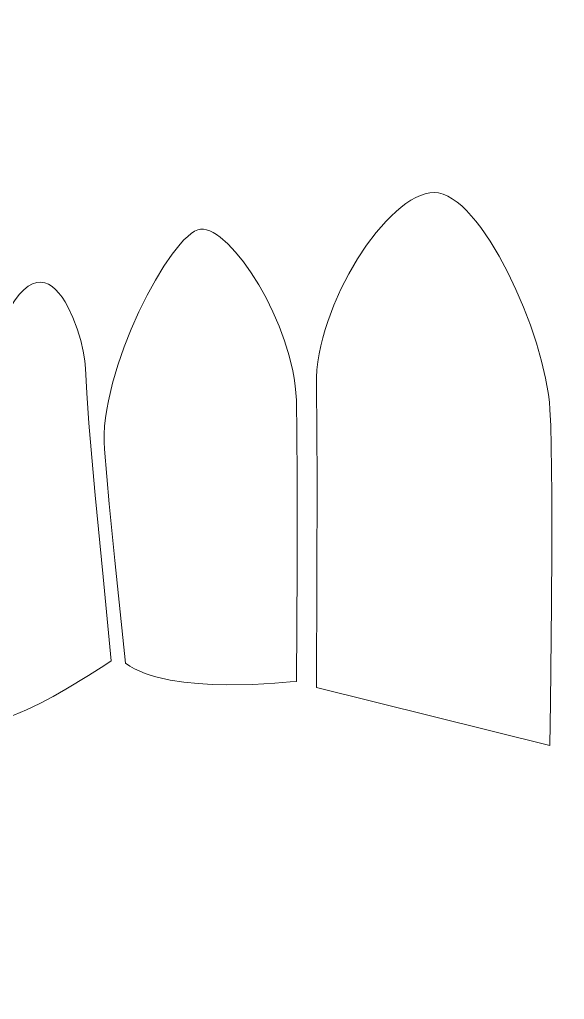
# Model space of a CAD drawing. Header units: millimetres. Extents: x -207 to 189, y -279 to 292.
# Drawn here: x -111.62 to -103.63, y 163.24 to 177.6 of the extents above; entities that cross this region are included whole.
import ezdxf

# ---------------------------------------------------------------- set-up
doc = ezdxf.new("R2010")
doc.units = ezdxf.units.MM
doc.header["$MEASUREMENT"] = 0
doc.layers.add('layer 1', color=7, linetype='Continuous')

msp = doc.modelspace()

# ---------------------------------------------------------------- linework, layer by layer
at = {"layer": 'layer 1', "lineweight": 9}
msp.add_open_spline([(-12.1732, -71.8089), (-12.1732, -71.8089), (-194.0377, -71.8089), (-194.0377, -71.8089), (-194.0377, -71.8089), (-194.0377, -71.8089), (-194.0377, -62.8057), (-194.0377, -62.8057), (-194.0377, -62.8057), (-194.0377, -62.8057), (-188.0357, -62.8057), (-188.0357, -62.8057), (-188.0357, -62.8057), (-188.0357, -62.8057), (-188.0357, -8.7866), (-188.0357, -8.7866), (-188.0357, -8.7866), (-188.0357, -8.7866), (-182.0335, -8.7866), (-182.0335, -8.7866), (-182.0335, -8.7866), (-182.0335, -8.7866), (-182.0335, 57.2368), (-182.0335, 57.2368), (-182.0335, 57.2368), (-182.0335, 57.2368), (-176.0313, 57.2368), (-176.0313, 57.2368), (-176.0313, 57.2368), (-176.0313, 57.2368), (-176.0313, 270.3124), (-176.0313, 270.3124), (-176.0313, 270.3124), (-175.5205, 274.5082), (-172.6642, 278.0508), (-168.6738, 279.445), (-168.6738, 279.445), (-125.8103, 291.5669), (-80.402, 291.5625), (-37.5372, 279.445), (-37.5372, 279.445), (-33.5462, 278.0527), (-30.6926, 274.508), (-30.1796, 270.3124), (-30.1796, 270.3124), (-30.1796, 270.3124), (-30.1796, 57.2368), (-30.1796, 57.2368), (-30.1796, 57.2368), (-30.1796, 57.2368), (-24.1774, 57.2368), (-24.1774, 57.2368), (-24.1774, 57.2368), (-24.1774, 57.2368), (-24.1774, -8.7866), (-24.1774, -8.7866), (-24.1774, -8.7866), (-24.1774, -8.7866), (-18.1754, -8.7866), (-18.1754, -8.7866), (-18.1754, -8.7866), (-18.1754, -8.7866), (-18.1754, -62.8057), (-18.1754, -62.8057), (-18.1754, -62.8057), (-18.1754, -62.8057), (-12.1732, -62.8057), (-12.1732, -62.8057), (-12.1732, -62.8057), (-12.1732, -62.8057), (-12.1732, -71.8089), (-12.1732, -71.8089)], degree=3, knots=[0, 0, 0, 0, 0.0526316, 0.0526316, 0.0526316, 0.0526316, 0.1052632, 0.1052632, 0.1052632, 0.1052632, 0.1578947, 0.1578947, 0.1578947, 0.1578947, 0.2105263, 0.2105263, 0.2105263, 0.2105263, 0.2631579, 0.2631579, 0.2631579, 0.2631579, 0.3157895, 0.3157895, 0.3157895, 0.3157895, 0.3684211, 0.3684211, 0.3684211, 0.3684211, 0.4210526, 0.4210526, 0.4210526, 0.4210526, 0.4736842, 0.4736842, 0.4736842, 0.4736842, 0.5263158, 0.5263158, 0.5263158, 0.5263158, 0.5789474, 0.5789474, 0.5789474, 0.5789474, 0.6315789, 0.6315789, 0.6315789, 0.6315789, 0.6842105, 0.6842105, 0.6842105, 0.6842105, 0.7368421, 0.7368421, 0.7368421, 0.7368421, 0.7894737, 0.7894737, 0.7894737, 0.7894737, 0.8421053, 0.8421053, 0.8421053, 0.8421053, 0.8947368, 0.8947368, 0.8947368, 0.8947368, 1, 1, 1, 1], dxfattribs=at)
at = {"layer": 'layer 1', "color": 5, "lineweight": 9}
for points, knots in [([(-107.2686, 167.8104), (-107.2686, 167.8104), (-103.8432, 166.9593), (-103.8432, 166.9593), (-103.8432, 166.9593), (-103.8432, 166.9593), (-103.8338, 167.5927), (-103.8338, 167.5927), (-103.8338, 167.5927), (-103.8338, 167.5927), (-103.8179, 169.0216), (-103.8179, 169.0216), (-103.8179, 169.0216), (-103.8179, 169.0216), (-103.8137, 169.8487), (-103.8137, 169.8487), (-103.8137, 169.8487), (-103.8137, 169.8487), (-103.8149, 170.6516), (-103.8149, 170.6516), (-103.8149, 170.6516), (-103.8149, 170.6516), (-103.8239, 171.3558), (-103.8239, 171.3558), (-103.8239, 171.3558), (-103.8239, 171.3558), (-103.8321, 171.6476), (-103.8321, 171.6476), (-103.8321, 171.6476), (-103.8321, 171.6476), (-103.8432, 171.8871), (-103.8432, 171.8871), (-103.8432, 171.8871), (-103.8432, 171.8871), (-103.852, 171.9947), (-103.852, 171.9947), (-103.852, 171.9947), (-103.852, 171.9947), (-103.8657, 172.1073), (-103.8657, 172.1073), (-103.8657, 172.1073), (-103.8657, 172.1073), (-103.9072, 172.3452), (-103.9072, 172.3452), (-103.9072, 172.3452), (-103.9072, 172.3452), (-103.966, 172.5963), (-103.966, 172.5963), (-103.966, 172.5963), (-103.966, 172.5963), (-104.0406, 172.8562), (-104.0406, 172.8562), (-104.0406, 172.8562), (-104.0406, 172.8562), (-104.1291, 173.1207), (-104.1291, 173.1207), (-104.1291, 173.1207), (-104.1291, 173.1207), (-104.2298, 173.3852), (-104.2298, 173.3852), (-104.2298, 173.3852), (-104.2298, 173.3852), (-104.341, 173.6455), (-104.341, 173.6455), (-104.341, 173.6455), (-104.341, 173.6455), (-104.4612, 173.8968), (-104.4612, 173.8968), (-104.4612, 173.8968), (-104.4612, 173.8968), (-104.5885, 174.1353), (-104.5885, 174.1353), (-104.5885, 174.1353), (-104.5885, 174.1353), (-104.7215, 174.3561), (-104.7215, 174.3561), (-104.7215, 174.3561), (-104.7215, 174.3561), (-104.8581, 174.555), (-104.8581, 174.555), (-104.8581, 174.555), (-104.8581, 174.555), (-104.9275, 174.6448), (-104.9275, 174.6448), (-104.9275, 174.6448), (-104.9275, 174.6448), (-104.9971, 174.7276), (-104.9971, 174.7276), (-104.9971, 174.7276), (-104.9971, 174.7276), (-105.0668, 174.8027), (-105.0668, 174.8027), (-105.0668, 174.8027), (-105.0668, 174.8027), (-105.1364, 174.8696), (-105.1364, 174.8696), (-105.1364, 174.8696), (-105.1364, 174.8696), (-105.2058, 174.9275), (-105.2058, 174.9275), (-105.2058, 174.9275), (-105.2058, 174.9275), (-105.2746, 174.9762), (-105.2746, 174.9762), (-105.2746, 174.9762), (-105.2746, 174.9762), (-105.3426, 175.0152), (-105.3426, 175.0152), (-105.3426, 175.0152), (-105.3426, 175.0152), (-105.4097, 175.0437), (-105.4097, 175.0437), (-105.4097, 175.0437), (-105.4097, 175.0437), (-105.4758, 175.0611), (-105.4758, 175.0611), (-105.4758, 175.0611), (-105.4758, 175.0611), (-105.5404, 175.067), (-105.5404, 175.067), (-105.5404, 175.067), (-105.5404, 175.067), (-105.6054, 175.0622), (-105.6054, 175.0622), (-105.6054, 175.0622), (-105.6054, 175.0622), (-105.6723, 175.0481), (-105.6723, 175.0481), (-105.6723, 175.0481), (-105.6723, 175.0481), (-105.7409, 175.0251), (-105.7409, 175.0251), (-105.7409, 175.0251), (-105.7409, 175.0251), (-105.8108, 174.9934), (-105.8108, 174.9934), (-105.8108, 174.9934), (-105.8108, 174.9934), (-105.8821, 174.9539), (-105.8821, 174.9539), (-105.8821, 174.9539), (-105.8821, 174.9539), (-105.9542, 174.9063), (-105.9542, 174.9063), (-105.9542, 174.9063), (-105.9542, 174.9063), (-106.027, 174.8514), (-106.027, 174.8514), (-106.027, 174.8514), (-106.027, 174.8514), (-106.1002, 174.7897), (-106.1002, 174.7897), (-106.1002, 174.7897), (-106.1002, 174.7897), (-106.1734, 174.7215), (-106.1734, 174.7215), (-106.1734, 174.7215), (-106.1734, 174.7215), (-106.2464, 174.6469), (-106.2464, 174.6469), (-106.2464, 174.6469), (-106.2464, 174.6469), (-106.3908, 174.481), (-106.3908, 174.481), (-106.3908, 174.481), (-106.3908, 174.481), (-106.5315, 174.2951), (-106.5315, 174.2951), (-106.5315, 174.2951), (-106.5315, 174.2951), (-106.666, 174.0925), (-106.666, 174.0925), (-106.666, 174.0925), (-106.666, 174.0925), (-106.7924, 173.8764), (-106.7924, 173.8764), (-106.7924, 173.8764), (-106.7924, 173.8764), (-106.9086, 173.6495), (-106.9086, 173.6495), (-106.9086, 173.6495), (-106.9086, 173.6495), (-107.0121, 173.4154), (-107.0121, 173.4154), (-107.0121, 173.4154), (-107.0121, 173.4154), (-107.1012, 173.1771), (-107.1012, 173.1771), (-107.1012, 173.1771), (-107.1012, 173.1771), (-107.1394, 173.0575), (-107.1394, 173.0575), (-107.1394, 173.0575), (-107.1394, 173.0575), (-107.1734, 172.9378), (-107.1734, 172.9378), (-107.1734, 172.9378), (-107.1734, 172.9378), (-107.2027, 172.8188), (-107.2027, 172.8188), (-107.2027, 172.8188), (-107.2027, 172.8188), (-107.227, 172.7007), (-107.227, 172.7007), (-107.227, 172.7007), (-107.227, 172.7007), (-107.2459, 172.5839), (-107.2459, 172.5839), (-107.2459, 172.5839), (-107.2459, 172.5839), (-107.2593, 172.4688), (-107.2593, 172.4688), (-107.2593, 172.4688), (-107.2593, 172.4688), (-107.2669, 172.3559), (-107.2669, 172.3559), (-107.2669, 172.3559), (-107.2669, 172.3559), (-107.2686, 172.2454), (-107.2686, 172.2454), (-107.2686, 172.2454), (-107.2686, 172.2454), (-107.2591, 170.8593), (-107.2591, 170.8593), (-107.2591, 170.8593), (-107.2591, 170.8593), (-107.26, 169.4229), (-107.26, 169.4229), (-107.26, 169.4229), (-107.26, 169.4229), (-107.2686, 167.8104), (-107.2686, 167.8104)], [0, 0, 0, 0, 0.0169492, 0.0169492, 0.0169492, 0.0169492, 0.0338983, 0.0338983, 0.0338983, 0.0338983, 0.0508475, 0.0508475, 0.0508475, 0.0508475, 0.0677966, 0.0677966, 0.0677966, 0.0677966, 0.0847458, 0.0847458, 0.0847458, 0.0847458, 0.1016949, 0.1016949, 0.1016949, 0.1016949, 0.1186441, 0.1186441, 0.1186441, 0.1186441, 0.1355932, 0.1355932, 0.1355932, 0.1355932, 0.1525424, 0.1525424, 0.1525424, 0.1525424, 0.1694915, 0.1694915, 0.1694915, 0.1694915, 0.1864407, 0.1864407, 0.1864407, 0.1864407, 0.2033898, 0.2033898, 0.2033898, 0.2033898, 0.220339, 0.220339, 0.220339, 0.220339, 0.2372881, 0.2372881, 0.2372881, 0.2372881, 0.2542373, 0.2542373, 0.2542373, 0.2542373, 0.2711864, 0.2711864, 0.2711864, 0.2711864, 0.2881356, 0.2881356, 0.2881356, 0.2881356, 0.3050847, 0.3050847, 0.3050847, 0.3050847, 0.3220339, 0.3220339, 0.3220339, 0.3220339, 0.3389831, 0.3389831, 0.3389831, 0.3389831, 0.3559322, 0.3559322, 0.3559322, 0.3559322, 0.3728814, 0.3728814, 0.3728814, 0.3728814, 0.3898305, 0.3898305, 0.3898305, 0.3898305, 0.4067797, 0.4067797, 0.4067797, 0.4067797, 0.4237288, 0.4237288, 0.4237288, 0.4237288, 0.440678, 0.440678, 0.440678, 0.440678, 0.4576271, 0.4576271, 0.4576271, 0.4576271, 0.4745763, 0.4745763, 0.4745763, 0.4745763, 0.4915254, 0.4915254, 0.4915254, 0.4915254, 0.5084746, 0.5084746, 0.5084746, 0.5084746, 0.5254237, 0.5254237, 0.5254237, 0.5254237, 0.5423729, 0.5423729, 0.5423729, 0.5423729, 0.559322, 0.559322, 0.559322, 0.559322, 0.5762712, 0.5762712, 0.5762712, 0.5762712, 0.5932203, 0.5932203, 0.5932203, 0.5932203, 0.6101695, 0.6101695, 0.6101695, 0.6101695, 0.6271186, 0.6271186, 0.6271186, 0.6271186, 0.6440678, 0.6440678, 0.6440678, 0.6440678, 0.6610169, 0.6610169, 0.6610169, 0.6610169, 0.6779661, 0.6779661, 0.6779661, 0.6779661, 0.6949153, 0.6949153, 0.6949153, 0.6949153, 0.7118644, 0.7118644, 0.7118644, 0.7118644, 0.7288136, 0.7288136, 0.7288136, 0.7288136, 0.7457627, 0.7457627, 0.7457627, 0.7457627, 0.7627119, 0.7627119, 0.7627119, 0.7627119, 0.779661, 0.779661, 0.779661, 0.779661, 0.7966102, 0.7966102, 0.7966102, 0.7966102, 0.8135593, 0.8135593, 0.8135593, 0.8135593, 0.8305085, 0.8305085, 0.8305085, 0.8305085, 0.8474576, 0.8474576, 0.8474576, 0.8474576, 0.8644068, 0.8644068, 0.8644068, 0.8644068, 0.8813559, 0.8813559, 0.8813559, 0.8813559, 0.8983051, 0.8983051, 0.8983051, 0.8983051, 0.9152542, 0.9152542, 0.9152542, 0.9152542, 0.9322034, 0.9322034, 0.9322034, 0.9322034, 0.9491525, 0.9491525, 0.9491525, 0.9491525, 0.9661017, 0.9661017, 0.9661017, 0.9661017, 1, 1, 1, 1]), ([(-107.562, 172.0224), (-107.562, 172.0224), (-107.5677, 172.1281), (-107.5677, 172.1281), (-107.5677, 172.1281), (-107.5677, 172.1281), (-107.5786, 172.2353), (-107.5786, 172.2353), (-107.5786, 172.2353), (-107.5786, 172.2353), (-107.5941, 172.3439), (-107.5941, 172.3439), (-107.5941, 172.3439), (-107.5941, 172.3439), (-107.6141, 172.4532), (-107.6141, 172.4532), (-107.6141, 172.4532), (-107.6141, 172.4532), (-107.6669, 172.6731), (-107.6669, 172.6731), (-107.6669, 172.6731), (-107.6669, 172.6731), (-107.7344, 172.8925), (-107.7344, 172.8925), (-107.7344, 172.8925), (-107.7344, 172.8925), (-107.815, 173.1089), (-107.815, 173.1089), (-107.815, 173.1089), (-107.815, 173.1089), (-107.9064, 173.3193), (-107.9064, 173.3193), (-107.9064, 173.3193), (-107.9064, 173.3193), (-108.0065, 173.5215), (-108.0065, 173.5215), (-108.0065, 173.5215), (-108.0065, 173.5215), (-108.1135, 173.7126), (-108.1135, 173.7126), (-108.1135, 173.7126), (-108.1135, 173.7126), (-108.2251, 173.8899), (-108.2251, 173.8899), (-108.2251, 173.8899), (-108.2251, 173.8899), (-108.3396, 174.0512), (-108.3396, 174.0512), (-108.3396, 174.0512), (-108.3396, 174.0512), (-108.4545, 174.1936), (-108.4545, 174.1936), (-108.4545, 174.1936), (-108.4545, 174.1936), (-108.568, 174.3144), (-108.568, 174.3144), (-108.568, 174.3144), (-108.568, 174.3144), (-108.6781, 174.4109), (-108.6781, 174.4109), (-108.6781, 174.4109), (-108.6781, 174.4109), (-108.731, 174.4495), (-108.731, 174.4495), (-108.731, 174.4495), (-108.731, 174.4495), (-108.7824, 174.4809), (-108.7824, 174.4809), (-108.7824, 174.4809), (-108.7824, 174.4809), (-108.8321, 174.5049), (-108.8321, 174.5049), (-108.8321, 174.5049), (-108.8321, 174.5049), (-108.8793, 174.5214), (-108.8793, 174.5214), (-108.8793, 174.5214), (-108.8793, 174.5214), (-108.9244, 174.5298), (-108.9244, 174.5298), (-108.9244, 174.5298), (-108.9244, 174.5298), (-108.9666, 174.5298), (-108.9666, 174.5298), (-108.9666, 174.5298), (-108.9666, 174.5298), (-109.0092, 174.5198), (-109.0092, 174.5198), (-109.0092, 174.5198), (-109.0092, 174.5198), (-109.0551, 174.4986), (-109.0551, 174.4986), (-109.0551, 174.4986), (-109.0551, 174.4986), (-109.1042, 174.4665), (-109.1042, 174.4665), (-109.1042, 174.4665), (-109.1042, 174.4665), (-109.156, 174.4243), (-109.156, 174.4243), (-109.156, 174.4243), (-109.156, 174.4243), (-109.2101, 174.3723), (-109.2101, 174.3723), (-109.2101, 174.3723), (-109.2101, 174.3723), (-109.2663, 174.3113), (-109.2663, 174.3113), (-109.2663, 174.3113), (-109.2663, 174.3113), (-109.3836, 174.164), (-109.3836, 174.164), (-109.3836, 174.164), (-109.3836, 174.164), (-109.5054, 173.9868), (-109.5054, 173.9868), (-109.5054, 173.9868), (-109.5054, 173.9868), (-109.6288, 173.7841), (-109.6288, 173.7841), (-109.6288, 173.7841), (-109.6288, 173.7841), (-109.7513, 173.5601), (-109.7513, 173.5601), (-109.7513, 173.5601), (-109.7513, 173.5601), (-109.8702, 173.3191), (-109.8702, 173.3191), (-109.8702, 173.3191), (-109.8702, 173.3191), (-109.983, 173.0655), (-109.983, 173.0655), (-109.983, 173.0655), (-109.983, 173.0655), (-110.0867, 172.8039), (-110.0867, 172.8039), (-110.0867, 172.8039), (-110.0867, 172.8039), (-110.1792, 172.5384), (-110.1792, 172.5384), (-110.1792, 172.5384), (-110.1792, 172.5384), (-110.2576, 172.2733), (-110.2576, 172.2733), (-110.2576, 172.2733), (-110.2576, 172.2733), (-110.3191, 172.0132), (-110.3191, 172.0132), (-110.3191, 172.0132), (-110.3191, 172.0132), (-110.3428, 171.8863), (-110.3428, 171.8863), (-110.3428, 171.8863), (-110.3428, 171.8863), (-110.3613, 171.7623), (-110.3613, 171.7623), (-110.3613, 171.7623), (-110.3613, 171.7623), (-110.3743, 171.6415), (-110.3743, 171.6415), (-110.3743, 171.6415), (-110.3743, 171.6415), (-110.3816, 171.5248), (-110.3816, 171.5248), (-110.3816, 171.5248), (-110.3816, 171.5248), (-110.3826, 171.4126), (-110.3826, 171.4126), (-110.3826, 171.4126), (-110.3826, 171.4126), (-110.377, 171.3054), (-110.377, 171.3054), (-110.377, 171.3054), (-110.377, 171.3054), (-110.3048, 170.5014), (-110.3048, 170.5014), (-110.3048, 170.5014), (-110.3048, 170.5014), (-110.2226, 169.6708), (-110.2226, 169.6708), (-110.2226, 169.6708), (-110.2226, 169.6708), (-110.0653, 168.1687), (-110.0653, 168.1687), (-110.0653, 168.1687), (-110.0653, 168.1687), (-110.003, 168.1245), (-110.003, 168.1245), (-110.003, 168.1245), (-110.003, 168.1245), (-109.9342, 168.0844), (-109.9342, 168.0844), (-109.9342, 168.0844), (-109.9342, 168.0844), (-109.8593, 168.0481), (-109.8593, 168.0481), (-109.8593, 168.0481), (-109.8593, 168.0481), (-109.7788, 168.0156), (-109.7788, 168.0156), (-109.7788, 168.0156), (-109.7788, 168.0156), (-109.6934, 167.9867), (-109.6934, 167.9867), (-109.6934, 167.9867), (-109.6934, 167.9867), (-109.6036, 167.9609), (-109.6036, 167.9609), (-109.6036, 167.9609), (-109.6036, 167.9609), (-109.4133, 167.9191), (-109.4133, 167.9191), (-109.4133, 167.9191), (-109.4133, 167.9191), (-109.212, 167.8883), (-109.212, 167.8883), (-109.212, 167.8883), (-109.212, 167.8883), (-109.0043, 167.8677), (-109.0043, 167.8677), (-109.0043, 167.8677), (-109.0043, 167.8677), (-108.7948, 167.8555), (-108.7948, 167.8555), (-108.7948, 167.8555), (-108.7948, 167.8555), (-108.5878, 167.8505), (-108.5878, 167.8505), (-108.5878, 167.8505), (-108.5878, 167.8505), (-108.1997, 167.856), (-108.1997, 167.856), (-108.1997, 167.856), (-108.1997, 167.856), (-107.8756, 167.8736), (-107.8756, 167.8736), (-107.8756, 167.8736), (-107.8756, 167.8736), (-107.651, 167.892), (-107.651, 167.892), (-107.651, 167.892), (-107.651, 167.892), (-107.562, 167.8998), (-107.562, 167.8998), (-107.562, 167.8998), (-107.562, 167.8998), (-107.5495, 169.5559), (-107.5495, 169.5559), (-107.5495, 169.5559), (-107.5495, 169.5559), (-107.548, 170.9109), (-107.548, 170.9109), (-107.548, 170.9109), (-107.548, 170.9109), (-107.5526, 171.525), (-107.5526, 171.525), (-107.5526, 171.525), (-107.5526, 171.525), (-107.562, 172.0224), (-107.562, 172.0224)], [0, 0, 0, 0, 0.0151515, 0.0151515, 0.0151515, 0.0151515, 0.030303, 0.030303, 0.030303, 0.030303, 0.0454545, 0.0454545, 0.0454545, 0.0454545, 0.0606061, 0.0606061, 0.0606061, 0.0606061, 0.0757576, 0.0757576, 0.0757576, 0.0757576, 0.0909091, 0.0909091, 0.0909091, 0.0909091, 0.1060606, 0.1060606, 0.1060606, 0.1060606, 0.1212121, 0.1212121, 0.1212121, 0.1212121, 0.1363636, 0.1363636, 0.1363636, 0.1363636, 0.1515152, 0.1515152, 0.1515152, 0.1515152, 0.1666667, 0.1666667, 0.1666667, 0.1666667, 0.1818182, 0.1818182, 0.1818182, 0.1818182, 0.1969697, 0.1969697, 0.1969697, 0.1969697, 0.2121212, 0.2121212, 0.2121212, 0.2121212, 0.2272727, 0.2272727, 0.2272727, 0.2272727, 0.2424242, 0.2424242, 0.2424242, 0.2424242, 0.2575758, 0.2575758, 0.2575758, 0.2575758, 0.2727273, 0.2727273, 0.2727273, 0.2727273, 0.2878788, 0.2878788, 0.2878788, 0.2878788, 0.3030303, 0.3030303, 0.3030303, 0.3030303, 0.3181818, 0.3181818, 0.3181818, 0.3181818, 0.3333333, 0.3333333, 0.3333333, 0.3333333, 0.3484848, 0.3484848, 0.3484848, 0.3484848, 0.3636364, 0.3636364, 0.3636364, 0.3636364, 0.3787879, 0.3787879, 0.3787879, 0.3787879, 0.3939394, 0.3939394, 0.3939394, 0.3939394, 0.4090909, 0.4090909, 0.4090909, 0.4090909, 0.4242424, 0.4242424, 0.4242424, 0.4242424, 0.4393939, 0.4393939, 0.4393939, 0.4393939, 0.4545455, 0.4545455, 0.4545455, 0.4545455, 0.469697, 0.469697, 0.469697, 0.469697, 0.4848485, 0.4848485, 0.4848485, 0.4848485, 0.5, 0.5, 0.5, 0.5, 0.5151515, 0.5151515, 0.5151515, 0.5151515, 0.530303, 0.530303, 0.530303, 0.530303, 0.5454545, 0.5454545, 0.5454545, 0.5454545, 0.5606061, 0.5606061, 0.5606061, 0.5606061, 0.5757576, 0.5757576, 0.5757576, 0.5757576, 0.5909091, 0.5909091, 0.5909091, 0.5909091, 0.6060606, 0.6060606, 0.6060606, 0.6060606, 0.6212121, 0.6212121, 0.6212121, 0.6212121, 0.6363636, 0.6363636, 0.6363636, 0.6363636, 0.6515152, 0.6515152, 0.6515152, 0.6515152, 0.6666667, 0.6666667, 0.6666667, 0.6666667, 0.6818182, 0.6818182, 0.6818182, 0.6818182, 0.6969697, 0.6969697, 0.6969697, 0.6969697, 0.7121212, 0.7121212, 0.7121212, 0.7121212, 0.7272727, 0.7272727, 0.7272727, 0.7272727, 0.7424242, 0.7424242, 0.7424242, 0.7424242, 0.7575758, 0.7575758, 0.7575758, 0.7575758, 0.7727273, 0.7727273, 0.7727273, 0.7727273, 0.7878788, 0.7878788, 0.7878788, 0.7878788, 0.8030303, 0.8030303, 0.8030303, 0.8030303, 0.8181818, 0.8181818, 0.8181818, 0.8181818, 0.8333333, 0.8333333, 0.8333333, 0.8333333, 0.8484848, 0.8484848, 0.8484848, 0.8484848, 0.8636364, 0.8636364, 0.8636364, 0.8636364, 0.8787879, 0.8787879, 0.8787879, 0.8787879, 0.8939394, 0.8939394, 0.8939394, 0.8939394, 0.9090909, 0.9090909, 0.9090909, 0.9090909, 0.9242424, 0.9242424, 0.9242424, 0.9242424, 0.9393939, 0.9393939, 0.9393939, 0.9393939, 0.9545455, 0.9545455, 0.9545455, 0.9545455, 0.969697, 0.969697, 0.969697, 0.969697, 1, 1, 1, 1]), ([(-110.6534, 172.4864), (-110.6534, 172.4864), (-110.6633, 172.5998), (-110.6633, 172.5998), (-110.6633, 172.5998), (-110.6633, 172.5998), (-110.6874, 172.7402), (-110.6874, 172.7402), (-110.6874, 172.7402), (-110.6874, 172.7402), (-110.725, 172.8988), (-110.725, 172.8988), (-110.725, 172.8988), (-110.725, 172.8988), (-110.7755, 173.0664), (-110.7755, 173.0664), (-110.7755, 173.0664), (-110.7755, 173.0664), (-110.838, 173.2341), (-110.838, 173.2341), (-110.838, 173.2341), (-110.838, 173.2341), (-110.9121, 173.3925), (-110.9121, 173.3925), (-110.9121, 173.3925), (-110.9121, 173.3925), (-110.9532, 173.4653), (-110.9532, 173.4653), (-110.9532, 173.4653), (-110.9532, 173.4653), (-110.997, 173.5326), (-110.997, 173.5326), (-110.997, 173.5326), (-110.997, 173.5326), (-111.0434, 173.593), (-111.0434, 173.593), (-111.0434, 173.593), (-111.0434, 173.593), (-111.0922, 173.6453), (-111.0922, 173.6453), (-111.0922, 173.6453), (-111.0922, 173.6453), (-111.1432, 173.6885), (-111.1432, 173.6885), (-111.1432, 173.6885), (-111.1432, 173.6885), (-111.1967, 173.7216), (-111.1967, 173.7216), (-111.1967, 173.7216), (-111.1967, 173.7216), (-111.2521, 173.7432), (-111.2521, 173.7432), (-111.2521, 173.7432), (-111.2521, 173.7432), (-111.3098, 173.7523), (-111.3098, 173.7523), (-111.3098, 173.7523), (-111.3098, 173.7523), (-111.3696, 173.7478), (-111.3696, 173.7478), (-111.3696, 173.7478), (-111.3696, 173.7478), (-111.4314, 173.7283), (-111.4314, 173.7283), (-111.4314, 173.7283), (-111.4314, 173.7283), (-111.4948, 173.6929), (-111.4948, 173.6929), (-111.4948, 173.6929), (-111.4948, 173.6929), (-111.5602, 173.6405), (-111.5602, 173.6405), (-111.5602, 173.6405), (-111.5602, 173.6405), (-111.6273, 173.57), (-111.6273, 173.57), (-111.6273, 173.57), (-111.6273, 173.57), (-111.6959, 173.48), (-111.6959, 173.48), (-111.6959, 173.48), (-111.6959, 173.48), (-111.766, 173.3695), (-111.766, 173.3695), (-111.766, 173.3695), (-111.766, 173.3695), (-111.8375, 173.2375), (-111.8375, 173.2375), (-111.8375, 173.2375), (-111.8375, 173.2375), (-111.9105, 173.0825), (-111.9105, 173.0825), (-111.9105, 173.0825), (-111.9105, 173.0825), (-111.9846, 172.9038), (-111.9846, 172.9038), (-111.9846, 172.9038), (-111.9846, 172.9038), (-112.0601, 172.6999), (-112.0601, 172.6999), (-112.0601, 172.6999), (-112.0601, 172.6999), (-112.1366, 172.47), (-112.1366, 172.47), (-112.1366, 172.47), (-112.1366, 172.47), (-112.2075, 172.2357), (-112.2075, 172.2357), (-112.2075, 172.2357), (-112.2075, 172.2357), (-112.2707, 172.0067), (-112.2707, 172.0067), (-112.2707, 172.0067), (-112.2707, 172.0067), (-112.3269, 171.7831), (-112.3269, 171.7831), (-112.3269, 171.7831), (-112.3269, 171.7831), (-112.3762, 171.5649), (-112.3762, 171.5649), (-112.3762, 171.5649), (-112.3762, 171.5649), (-112.4188, 171.3518), (-112.4188, 171.3518), (-112.4188, 171.3518), (-112.4188, 171.3518), (-112.4555, 171.1441), (-112.4555, 171.1441), (-112.4555, 171.1441), (-112.4555, 171.1441), (-112.4863, 170.9415), (-112.4863, 170.9415), (-112.4863, 170.9415), (-112.4863, 170.9415), (-112.5117, 170.7443), (-112.5117, 170.7443), (-112.5117, 170.7443), (-112.5117, 170.7443), (-112.532, 170.5522), (-112.532, 170.5522), (-112.532, 170.5522), (-112.532, 170.5522), (-112.5475, 170.3653), (-112.5475, 170.3653), (-112.5475, 170.3653), (-112.5475, 170.3653), (-112.5652, 170.0072), (-112.5652, 170.0072), (-112.5652, 170.0072), (-112.5652, 170.0072), (-112.5681, 169.6695), (-112.5681, 169.6695), (-112.5681, 169.6695), (-112.5681, 169.6695), (-112.5587, 169.3524), (-112.5587, 169.3524), (-112.5587, 169.3524), (-112.5587, 169.3524), (-112.5398, 169.0558), (-112.5398, 169.0558), (-112.5398, 169.0558), (-112.5398, 169.0558), (-112.514, 168.7795), (-112.514, 168.7795), (-112.514, 168.7795), (-112.514, 168.7795), (-112.453, 168.2874), (-112.453, 168.2874), (-112.453, 168.2874), (-112.453, 168.2874), (-112.3978, 167.8751), (-112.3978, 167.8751), (-112.3978, 167.8751), (-112.3978, 167.8751), (-112.3793, 167.6987), (-112.3793, 167.6987), (-112.3793, 167.6987), (-112.3793, 167.6987), (-112.3703, 167.542), (-112.3703, 167.542), (-112.3703, 167.542), (-112.3703, 167.542), (-112.3628, 167.475), (-112.3628, 167.475), (-112.3628, 167.475), (-112.3628, 167.475), (-112.3441, 167.4203), (-112.3441, 167.4203), (-112.3441, 167.4203), (-112.3441, 167.4203), (-112.3151, 167.3771), (-112.3151, 167.3771), (-112.3151, 167.3771), (-112.3151, 167.3771), (-112.2763, 167.3452), (-112.2763, 167.3452), (-112.2763, 167.3452), (-112.2763, 167.3452), (-112.2285, 167.3234), (-112.2285, 167.3234), (-112.2285, 167.3234), (-112.2285, 167.3234), (-112.1725, 167.3114), (-112.1725, 167.3114), (-112.1725, 167.3114), (-112.1725, 167.3114), (-112.1091, 167.3083), (-112.1091, 167.3083), (-112.1091, 167.3083), (-112.1091, 167.3083), (-112.0387, 167.3137), (-112.0387, 167.3137), (-112.0387, 167.3137), (-112.0387, 167.3137), (-111.9627, 167.3267), (-111.9627, 167.3267), (-111.9627, 167.3267), (-111.9627, 167.3267), (-111.8812, 167.3465), (-111.8812, 167.3465), (-111.8812, 167.3465), (-111.8812, 167.3465), (-111.7056, 167.4048), (-111.7056, 167.4048), (-111.7056, 167.4048), (-111.7056, 167.4048), (-111.5179, 167.483), (-111.5179, 167.483), (-111.5179, 167.483), (-111.5179, 167.483), (-111.3245, 167.5759), (-111.3245, 167.5759), (-111.3245, 167.5759), (-111.3245, 167.5759), (-111.1308, 167.6779), (-111.1308, 167.6779), (-111.1308, 167.6779), (-111.1308, 167.6779), (-110.9431, 167.784), (-110.9431, 167.784), (-110.9431, 167.784), (-110.9431, 167.784), (-110.6094, 167.9862), (-110.6094, 167.9862), (-110.6094, 167.9862), (-110.6094, 167.9862), (-110.3709, 168.14), (-110.3709, 168.14), (-110.3709, 168.14), (-110.3709, 168.14), (-110.2755, 168.2023), (-110.2755, 168.2023), (-110.2755, 168.2023), (-110.2755, 168.2023), (-110.3929, 169.4325), (-110.3929, 169.4325), (-110.3929, 169.4325), (-110.3929, 169.4325), (-110.5104, 170.63), (-110.5104, 170.63), (-110.5104, 170.63), (-110.5104, 170.63), (-110.562, 171.1821), (-110.562, 171.1821), (-110.562, 171.1821), (-110.562, 171.1821), (-110.605, 171.6847), (-110.605, 171.6847), (-110.605, 171.6847), (-110.605, 171.6847), (-110.6364, 172.1241), (-110.6364, 172.1241), (-110.6364, 172.1241), (-110.6364, 172.1241), (-110.6534, 172.4864), (-110.6534, 172.4864)], [0, 0, 0, 0, 0.0142857, 0.0142857, 0.0142857, 0.0142857, 0.0285714, 0.0285714, 0.0285714, 0.0285714, 0.0428571, 0.0428571, 0.0428571, 0.0428571, 0.0571429, 0.0571429, 0.0571429, 0.0571429, 0.0714286, 0.0714286, 0.0714286, 0.0714286, 0.0857143, 0.0857143, 0.0857143, 0.0857143, 0.1, 0.1, 0.1, 0.1, 0.1142857, 0.1142857, 0.1142857, 0.1142857, 0.1285714, 0.1285714, 0.1285714, 0.1285714, 0.1428571, 0.1428571, 0.1428571, 0.1428571, 0.1571429, 0.1571429, 0.1571429, 0.1571429, 0.1714286, 0.1714286, 0.1714286, 0.1714286, 0.1857143, 0.1857143, 0.1857143, 0.1857143, 0.2, 0.2, 0.2, 0.2, 0.2142857, 0.2142857, 0.2142857, 0.2142857, 0.2285714, 0.2285714, 0.2285714, 0.2285714, 0.2428571, 0.2428571, 0.2428571, 0.2428571, 0.2571429, 0.2571429, 0.2571429, 0.2571429, 0.2714286, 0.2714286, 0.2714286, 0.2714286, 0.2857143, 0.2857143, 0.2857143, 0.2857143, 0.3, 0.3, 0.3, 0.3, 0.3142857, 0.3142857, 0.3142857, 0.3142857, 0.3285714, 0.3285714, 0.3285714, 0.3285714, 0.3428571, 0.3428571, 0.3428571, 0.3428571, 0.3571429, 0.3571429, 0.3571429, 0.3571429, 0.3714286, 0.3714286, 0.3714286, 0.3714286, 0.3857143, 0.3857143, 0.3857143, 0.3857143, 0.4, 0.4, 0.4, 0.4, 0.4142857, 0.4142857, 0.4142857, 0.4142857, 0.4285714, 0.4285714, 0.4285714, 0.4285714, 0.4428571, 0.4428571, 0.4428571, 0.4428571, 0.4571429, 0.4571429, 0.4571429, 0.4571429, 0.4714286, 0.4714286, 0.4714286, 0.4714286, 0.4857143, 0.4857143, 0.4857143, 0.4857143, 0.5, 0.5, 0.5, 0.5, 0.5142857, 0.5142857, 0.5142857, 0.5142857, 0.5285714, 0.5285714, 0.5285714, 0.5285714, 0.5428571, 0.5428571, 0.5428571, 0.5428571, 0.5571429, 0.5571429, 0.5571429, 0.5571429, 0.5714286, 0.5714286, 0.5714286, 0.5714286, 0.5857143, 0.5857143, 0.5857143, 0.5857143, 0.6, 0.6, 0.6, 0.6, 0.6142857, 0.6142857, 0.6142857, 0.6142857, 0.6285714, 0.6285714, 0.6285714, 0.6285714, 0.6428571, 0.6428571, 0.6428571, 0.6428571, 0.6571429, 0.6571429, 0.6571429, 0.6571429, 0.6714286, 0.6714286, 0.6714286, 0.6714286, 0.6857143, 0.6857143, 0.6857143, 0.6857143, 0.7, 0.7, 0.7, 0.7, 0.7142857, 0.7142857, 0.7142857, 0.7142857, 0.7285714, 0.7285714, 0.7285714, 0.7285714, 0.7428571, 0.7428571, 0.7428571, 0.7428571, 0.7571429, 0.7571429, 0.7571429, 0.7571429, 0.7714286, 0.7714286, 0.7714286, 0.7714286, 0.7857143, 0.7857143, 0.7857143, 0.7857143, 0.8, 0.8, 0.8, 0.8, 0.8142857, 0.8142857, 0.8142857, 0.8142857, 0.8285714, 0.8285714, 0.8285714, 0.8285714, 0.8428571, 0.8428571, 0.8428571, 0.8428571, 0.8571429, 0.8571429, 0.8571429, 0.8571429, 0.8714286, 0.8714286, 0.8714286, 0.8714286, 0.8857143, 0.8857143, 0.8857143, 0.8857143, 0.9, 0.9, 0.9, 0.9, 0.9142857, 0.9142857, 0.9142857, 0.9142857, 0.9285714, 0.9285714, 0.9285714, 0.9285714, 0.9428571, 0.9428571, 0.9428571, 0.9428571, 0.9571429, 0.9571429, 0.9571429, 0.9571429, 0.9714286, 0.9714286, 0.9714286, 0.9714286, 1, 1, 1, 1])]:
    msp.add_open_spline(points, degree=3, knots=knots, dxfattribs=at)

doc.saveas('drawing.dxf')
